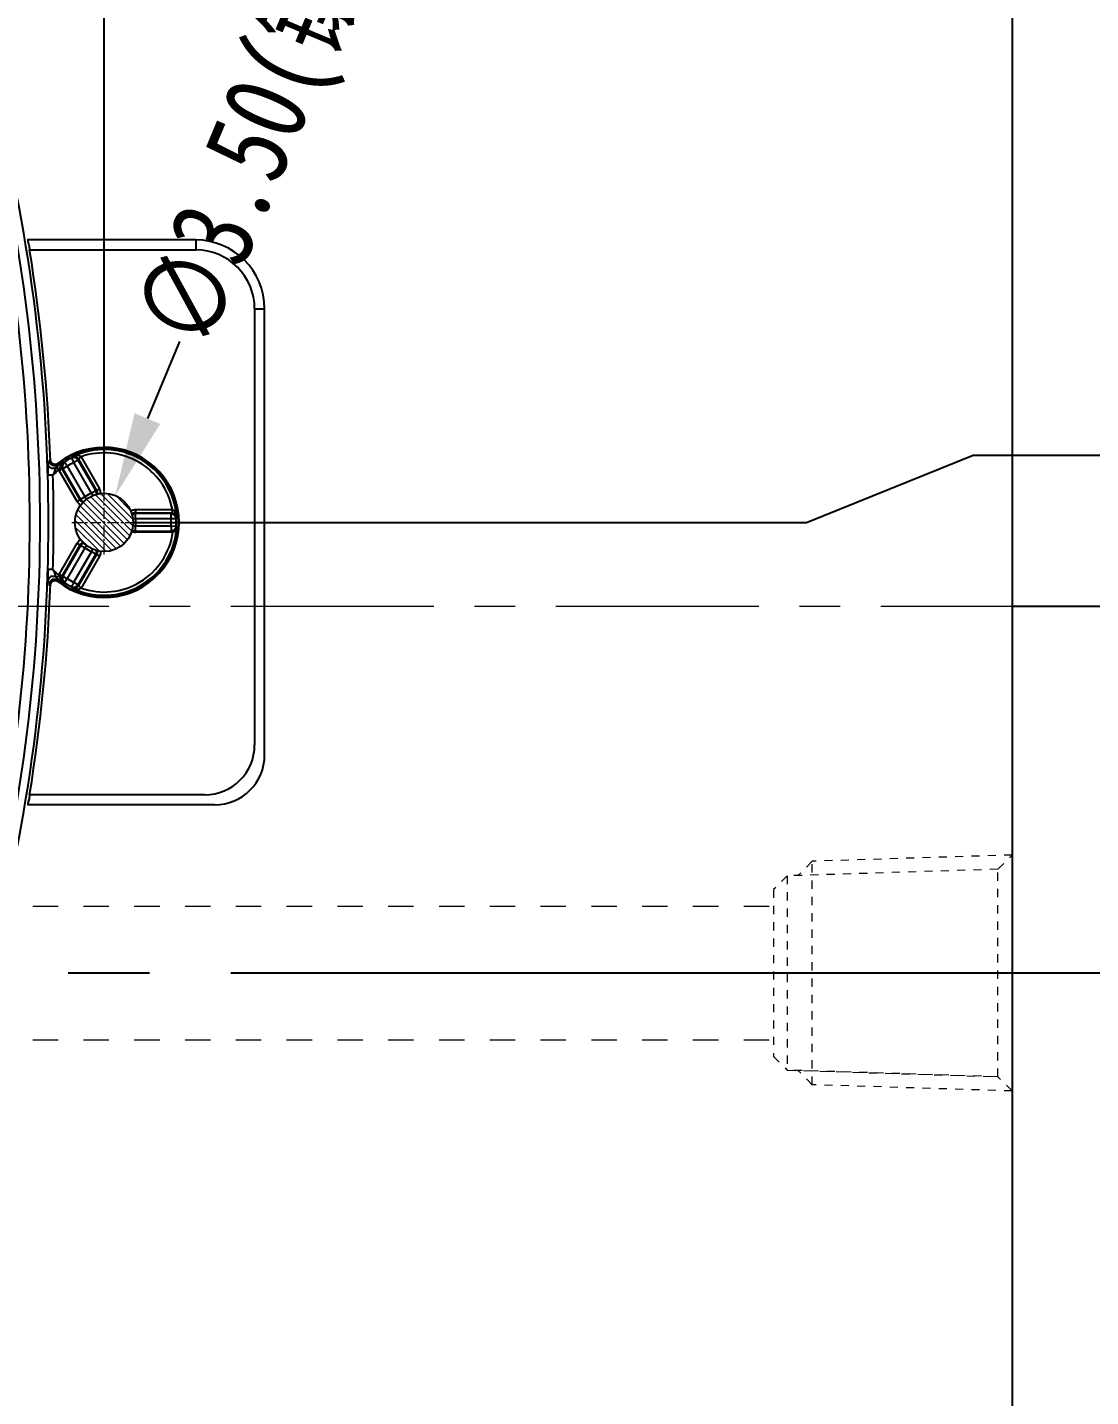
# Model space of a CAD drawing. Header units: millimetres. Extents: x 3054 to 4939, y -1170 to 130.
# Drawn here: x 4593.7 to 4657.5, y -252.5 to -170.3 of the extents above; entities that cross this region are included whole.
import ezdxf

# ---------------------------------------------------------------- set-up
doc = ezdxf.new("R2010")
doc.units = ezdxf.units.MM
doc.header["$LTSCALE"] = 16.335
doc.header["$PDMODE"] = 3
doc.header["$PDSIZE"] = 0.3125
doc.linetypes.add('CENTER', pattern=[0.6, 0.375, -0.075, 0.075, -0.075])
doc.linetypes.add('HIDDEN', pattern=[0.2, 0.1, -0.1])
doc.layers.get('0').update_dxf_attribs({"linetype": 'CONTINUOUS'})
doc.layers.get('Defpoints').update_dxf_attribs({"linetype": 'CONTINUOUS'})
doc.layers.add('21', color=7, linetype='CONTINUOUS')
for name, color, linetype, lineweight in [('center', 1, 'CENTER', 9), ('cool', 153, 'HIDDEN', 9), ('insert', 85, 'CONTINUOUS', 20)]:
    doc.layers.add(name, color=color, linetype=linetype, lineweight=lineweight)
doc.styles.get("Standard").update_dxf_attribs({"font": 'txt', "width": 0.8})
doc.dimstyles.get("Standard").update_dxf_attribs({"dimtxt": 0.15625, "dimasz": 0.1875, "dimexe": 0.125, "dimexo": 0.0625, "dimtad": 0, "dimtih": 1, "dimtoh": 1, "dimdsep": 46, "dimtxsty": 'Standard', "dimcen": 0.09, "dimadec": 0, "dimazin": 0, "dimtp": 0.01, "dimtm": 0.01, "dimtfac": 1, "dimtofl": 0, "dimtmove": 0, "dimatfit": 3, "dimfxl": 0, "dimtolj": 1, "dimarcsym": 0})

# ---------------------------------------------------------------- blocks, each defined once
blk = doc.blocks.new('insert_cir_3.5')
at = {"layer": 'insert'}
h = blk.add_hatch(dxfattribs=at)
h.set_pattern_fill('_ANSI31', color=123, scale=0.0875, angle=90, style=0)
h.set_pattern_definition([(135, (-3527.1127, 221.18007), (-0.196443103, -0.196443103), [])])
h.paths.add_polyline_path([(-1.75, 0, 1), (1.75, 0, 1)])
at = {"layer": 'insert', "color": 1, "linetype": 'CENTER', "ltscale": 0.108846}
for p, q in [((0, -1.925), (0, 1.925)), ((-1.925, 0), (1.925, 0))]:
    blk.add_line(p, q, dxfattribs=at)
at = {"layer": 'insert'}
blk.add_circle((0, 0), 1.75, dxfattribs=at)
blk = doc.blocks.new('*D267')
at = {"color": 4, "lineweight": -2}
blk.add_line((4602.788, -189.203), (4600.863, -193.817), dxfattribs=at)
at = {"color": 4}
blk.add_solid([(4600.094, -193.496), (4601.632, -194.138), (4598.937, -198.432)], dxfattribs=at)
at = {"layer": 'Defpoints', "color": 0}
for p in [(4598.937, -198.432), (4597.589, -201.662)]:
    blk.add_point(p, dxfattribs=at)
at = {"color": 6, "insert": (4608.959, -174.417), "char_height": 5, "attachment_point": 5, "rotation": 67.34975}
blk.add_mtext('\\A1;∅3.50(镶针)', dxfattribs=at)
blk = doc.blocks.new('cool_jt_f12')
at = {"layer": 'cool', "ltscale": 0.3}
for p, q in [((0, 7.0785), (0.856, 6.2225)), ((0, 7.0785), (12, 6.7035)), ((12, 6.7035), (12.856, 5.8475)), ((12, 6.7035), (12, -6.7035)), ((0.856, 6.2225), (0.856, -6.2225)), ((13.5, 5.827375), (0.856, 6.2225)), ((0.856, 6.2225), (13.5, 5.827375)), ((14.327375, 5), (13.5, 5.827375)), ((13.5, -5.827375), (13.5, 5.827375)), ((14.327375, -5), (14.327375, 5)), ((13.5, -5.827375), (14.327375, -5)), ((0.856, -6.2225), (0, -7.0785)), ((0.856, -6.2225), (13.5, -5.827375)), ((12, -6.7035), (12.856, -5.8475)), ((0, -7.0785), (12, -6.7035))]:
    blk.add_line(p, q, dxfattribs=at)
blk = doc.blocks.new('*D330')
at = {"color": 4, "lineweight": -2}
blk.add_line((4629.211, -227.077), (4661.185, -227.077), dxfattribs=at)
at = {"layer": 'Defpoints', "color": 0}
for p in [(4492.764, -205.077), (4629.211, -227.077), (4661.185, -227.077)]:
    blk.add_point(p, dxfattribs=at)
at = {"color": 6, "insert": (4668.518, -227.077), "char_height": 5, "attachment_point": 5}
blk.add_mtext('\\A1;22.00', dxfattribs=at)
blk = doc.blocks.new('*D331')
at = {"color": 4, "lineweight": -2}
blk.add_line((4632.838, -262.077), (4661.185, -262.077), dxfattribs=at)
at = {"layer": 'Defpoints', "color": 0}
for p in [(4492.764, -205.077), (4632.838, -262.077), (4661.185, -262.077)]:
    blk.add_point(p, dxfattribs=at)
at = {"color": 6, "insert": (4668.518, -262.077), "char_height": 5, "attachment_point": 5}
blk.add_mtext('\\A1;57.00', dxfattribs=at)
blk = doc.blocks.new('*D332')
at = {"color": 4, "lineweight": -2}
for p, q in [((4553.348, -286.835), (4641.185, -286.835)), ((4641.185, -286.835), (4651.185, -286.865)), ((4651.185, -286.865), (4661.185, -286.865))]:
    blk.add_line(p, q, dxfattribs=at)
at = {"layer": 'Defpoints', "color": 0}
for p in [(4492.764, -205.077), (4553.348, -286.835), (4661.185, -286.865)]:
    blk.add_point(p, dxfattribs=at)
at = {"color": 6, "insert": (4668.518, -286.865), "char_height": 5, "attachment_point": 5}
blk.add_mtext('\\A1;81.76', dxfattribs=at)
blk = doc.blocks.new('*D333')
at = {"color": 4, "lineweight": -2}
blk.add_line((4588.159, -303.077), (4661.185, -303.077), dxfattribs=at)
at = {"layer": 'Defpoints', "color": 0}
for p in [(4492.764, -205.077), (4588.159, -303.077), (4661.185, -303.077)]:
    blk.add_point(p, dxfattribs=at)
at = {"color": 6, "insert": (4668.518, -303.077), "char_height": 5, "attachment_point": 5}
blk.add_mtext('\\A1;98.00', dxfattribs=at)
blk = doc.blocks.new('*D334')
at = {"color": 4, "lineweight": -2}
blk.add_line((4619.098, -323.077), (4661.185, -323.077), dxfattribs=at)
at = {"layer": 'Defpoints', "color": 0}
for p in [(4492.764, -205.077), (4619.098, -323.077), (4661.185, -323.077)]:
    blk.add_point(p, dxfattribs=at)
at = {"color": 6, "insert": (4669.185, -323.077), "char_height": 5, "attachment_point": 5}
blk.add_mtext('\\A1;118.00', dxfattribs=at)
blk = doc.blocks.new('*D336')
at = {"color": 4, "lineweight": -2}
blk.add_line((4621.264, -318.739), (4621.264, -368.573), dxfattribs=at)
at = {"layer": 'Defpoints', "color": 0}
for p in [(4492.764, -205.077), (4621.264, -318.739), (4621.264, -368.573)]:
    blk.add_point(p, dxfattribs=at)
at = {"color": 6, "insert": (4621.264, -377.573), "char_height": 5, "attachment_point": 5, "rotation": 90}
blk.add_mtext('\\A1;128.50', dxfattribs=at)
blk = doc.blocks.new('*D337')
at = {"color": 4, "lineweight": -2}
for p, q in [((4598.716, -49.248), (4598.716, -39.248)), ((4598.263, -59.248), (4598.716, -49.248)), ((4598.263, -198.122), (4598.263, -59.248))]:
    blk.add_line(p, q, dxfattribs=at)
at = {"layer": 'Defpoints', "color": 0}
for p in [(4598.716, -39.248), (4598.263, -198.122), (4492.764, -205.077)]:
    blk.add_point(p, dxfattribs=at)
at = {"color": 6, "insert": (4598.716, -30.581), "char_height": 5, "attachment_point": 5, "rotation": 90}
blk.add_mtext('\\A1;105.50', dxfattribs=at)
blk = doc.blocks.new('*D338')
at = {"color": 4, "lineweight": -2}
blk.add_line((4621.264, -84.428), (4621.264, -39.248), dxfattribs=at)
at = {"layer": 'Defpoints', "color": 0}
for p in [(4621.264, -39.248), (4621.264, -84.428), (4492.764, -205.077)]:
    blk.add_point(p, dxfattribs=at)
at = {"color": 6, "insert": (4621.264, -30.248), "char_height": 5, "attachment_point": 5, "rotation": 90}
blk.add_mtext('\\A1;128.50', dxfattribs=at)
blk = doc.blocks.new('*D325')
at = {"color": 4, "lineweight": -2}
blk.add_line((4624.779, -87.077), (4659.37, -87.077), dxfattribs=at)
at = {"layer": 'Defpoints', "color": 0}
for p in [(4624.779, -87.077), (4659.37, -87.077), (4492.764, -205.077)]:
    blk.add_point(p, dxfattribs=at)
at = {"color": 6, "insert": (4667.37, -87.077), "char_height": 5, "attachment_point": 5}
blk.add_mtext('\\A1;118.00', dxfattribs=at)
blk = doc.blocks.new('*D339')
at = {"color": 4, "lineweight": -2}
blk.add_line((4647.363, -145.076), (4659.37, -145.076), dxfattribs=at)
at = {"layer": 'Defpoints', "color": 0}
for p in [(4647.363, -145.076), (4659.37, -145.076), (4492.764, -205.077)]:
    blk.add_point(p, dxfattribs=at)
at = {"color": 6, "insert": (4666.37, -145.076), "char_height": 5, "attachment_point": 5}
blk.add_mtext('\\A1;60.00', dxfattribs=at)
blk = doc.blocks.new('*D360')
at = {"color": 4, "lineweight": -2}
for p, q in [((4640.417, -200.047), (4650.417, -196.009)), ((4650.417, -196.009), (4660.417, -196.009)), ((4600.07, -200.047), (4640.417, -200.047))]:
    blk.add_line(p, q, dxfattribs=at)
at = {"layer": 'Defpoints', "color": 0}
for p in [(4660.417, -196.009), (4600.07, -200.047), (4492.764, -205.077)]:
    blk.add_point(p, dxfattribs=at)
at = {"color": 6, "insert": (4666.084, -196.009), "char_height": 5, "attachment_point": 5}
blk.add_mtext('\\A1;5.03', dxfattribs=at)
blk = doc.blocks.new('*D361')
at = {"color": 4, "lineweight": -2}
blk.add_line((4652.764, -205.077), (4660.417, -205.077), dxfattribs=at)
at = {"layer": 'Defpoints', "color": 0}
for p in [(4492.764, -205.077), (4652.764, -205.077), (4660.417, -205.077)]:
    blk.add_point(p, dxfattribs=at)
at = {"color": 6, "insert": (4665.417, -205.077), "char_height": 5, "attachment_point": 5}
blk.add_mtext('\\A1;0.00', dxfattribs=at)

msp = doc.modelspace()

# ---------------------------------------------------------------- linework, layer by layer
at = {"color": 6, "linetype": 'Continuous'}
for p, q in [((4652.764, -75.077), (4652.764, -335.077)), ((4603.772, -183.101), (4593.657, -183.101)), ((4603.772, -183.101), (4603.772, -183.701)), ((4593.798, -183.701), (4603.772, -183.701)), ((4607.301, -187.23), (4607.901, -187.23)), ((4607.301, -187.23), (4607.301, -213.392)), ((4607.901, -213.992), (4607.901, -187.23)), ((4595.004, -196.295), (4594.989, -196.327)), ((4596.367, -196.105), (4596.314, -196.184)), ((4596.314, -196.184), (4596.45, -196.453)), ((4596.71, -196.303), (4596.45, -196.453)), ((4596.738, -196.256), (4596.71, -196.303)), ((4597.771, -198.141), (4596.71, -196.303)), ((4596.738, -196.257), (4597.816, -198.123)), ((4596.883, -196.109), (4597.989, -198.023)), ((4595.014, -196.436), (4595.009, -196.447)), ((4595.046, -196.368), (4595.034, -196.394)), ((4595.506, -196.485), (4595.477, -196.551)), ((4595.743, -196.831), (4595.57, -196.931)), ((4596.648, -198.798), (4595.57, -196.931)), ((4595.744, -196.831), (4595.704, -196.681)), ((4596.821, -198.697), (4595.743, -196.831)), ((4595.798, -196.829), (4595.744, -196.831)), ((4596.058, -196.679), (4595.798, -196.829)), ((4595.798, -196.829), (4596.859, -198.668)), ((4596.058, -196.679), (4595.893, -196.427)), ((4596.058, -196.679), (4597.119, -198.518)), ((4597.511, -198.292), (4596.45, -196.453)), ((4595.198, -197.214), (4594.897, -197.222)), ((4596.821, -198.697), (4596.648, -198.798)), ((4596.821, -198.697), (4596.859, -198.668)), ((4597.119, -198.518), (4596.859, -198.668)), ((4597.119, -198.518), (4597.215, -198.646)), ((4597.511, -198.292), (4597.771, -198.141)), ((4597.511, -198.292), (4597.566, -198.42)), ((4597.771, -198.141), (4597.816, -198.123)), ((4597.816, -198.123), (4597.989, -198.023)), ((4600.149, -199.272), (4600.154, -199.472)), ((4600.153, -199.272), (4602.362, -199.276)), ((4600.153, -199.472), (4602.308, -199.472)), ((4600.153, -199.472), (4600.159, -199.52)), ((4602.283, -199.52), (4600.159, -199.52)), ((4600.159, -199.821), (4600.159, -199.52)), ((4602.282, -199.52), (4602.308, -199.472)), ((4602.283, -199.821), (4602.283, -199.52)), ((4600.001, -199.839), (4600.159, -199.821)), ((4600.159, -200.273), (4600.001, -200.254)), ((4600.159, -199.821), (4602.283, -199.821)), ((4602.283, -200.273), (4600.159, -200.273)), ((4602.283, -199.821), (4602.583, -199.804)), ((4602.583, -200.29), (4602.283, -200.273)), ((4602.283, -200.273), (4602.283, -200.573)), ((4602.583, -199.804), (4602.625, -199.718)), ((4602.625, -200.375), (4602.583, -200.29)), ((4602.317, -200.637), (4600.151, -200.637)), ((4600.159, -200.573), (4602.283, -200.573)), ((4602.317, -200.637), (4602.283, -200.573)), ((4595.57, -203.163), (4596.648, -201.296)), ((4595.743, -203.263), (4596.821, -201.396)), ((4596.859, -201.426), (4595.798, -203.264)), ((4597.119, -201.576), (4596.058, -203.415)), ((4596.45, -203.641), (4597.511, -201.802)), ((4596.648, -201.296), (4596.821, -201.396)), ((4596.71, -203.791), (4597.771, -201.952)), ((4597.816, -201.971), (4596.738, -203.837)), ((4596.859, -201.426), (4596.821, -201.396)), ((4597.119, -201.576), (4597.215, -201.448)), ((4597.511, -201.802), (4597.574, -201.655)), ((4597.771, -201.952), (4597.511, -201.802)), ((4597.816, -201.971), (4597.772, -201.952)), ((4597.989, -202.071), (4597.816, -201.971)), ((4595.198, -202.88), (4594.897, -202.871)), ((4597.989, -202.071), (4596.881, -203.982)), ((4595.473, -203.532), (4595.506, -203.608)), ((4595.477, -203.542), (4595.491, -203.573)), ((4595.743, -203.263), (4595.57, -203.163)), ((4595.704, -203.413), (4595.744, -203.263)), ((4595.744, -203.263), (4595.798, -203.264)), ((4595.798, -203.264), (4596.058, -203.415)), ((4595.893, -203.666), (4596.058, -203.415)), ((4596.45, -203.641), (4596.314, -203.91)), ((4596.45, -203.641), (4596.71, -203.791)), ((4595.024, -203.726), (4595.046, -203.725)), ((4596.314, -203.909), (4596.367, -203.989)), ((4596.71, -203.791), (4596.738, -203.837)), ((4604.301, -216.392), (4593.798, -216.392)), ((4604.901, -216.992), (4593.668, -216.992))]:
    msp.add_line(p, q, dxfattribs=at)
at = {"color": 7, "linetype": 'Continuous'}
msp.add_line((4595.006, -203.811), (4595.003, -203.823), dxfattribs=at)
at = {"color": 6, "linetype": 'Continuous'}
for points in [[(4596.349, -196.114), (4596.421, -196.091), (4596.477, -196.086)], [(4596.477, -196.086), (4596.556, -196.104), (4596.652, -196.161), (4596.734, -196.251)], [(4594.91, -196.452), (4594.89, -196.631), (4594.89, -196.899), (4594.897, -197.222)], [(4595.847, -196.424), (4595.746, -196.482), (4595.597, -196.58), (4595.408, -196.733)], [(4595.704, -196.681), (4595.744, -196.531), (4595.852, -196.422)], [(4602.314, -199.473), (4602.442, -199.503), (4602.544, -199.565), (4602.595, -199.627), (4602.625, -199.731)], [(4594.897, -202.871), (4594.89, -203.195), (4594.89, -203.462), (4594.909, -203.641)], [(4595.418, -203.369), (4595.609, -203.522), (4595.754, -203.616), (4595.845, -203.668)], [(4595.851, -203.671), (4595.744, -203.562), (4595.704, -203.413)], [(4596.479, -204.008), (4596.425, -204.004), (4596.356, -203.982)], [(4596.735, -203.841), (4596.654, -203.931), (4596.556, -203.989), (4596.479, -204.008)]]:
    msp.add_lwpolyline(points, dxfattribs=at)
msp.add_circle((4598.263, -200.047), 1.75, dxfattribs=at)
for centre, radius, start, end in [((4492.738, -200.047), 102.191, 345.76839, 14.23161), ((4492.738, -200.047), 101.074, 345.67967, 14.32033), ((4492.738, -200.047), 101.691, 345.76839, 14.23161), ((4603.772, -187.23), 4.129, 0, 90), ((4492.738, -200.047), 102.373, 2.0592, 9.18738), ((4603.772, -187.23), 3.529, 0, 90), ((4598.263, -200.047), 4.504, 232.24919, 127.74854), ((4598.263, -200.047), 4.327, 116.77854, 123.22146), ((4596.448, -196.453), 0.301, 30.29401, 116.51913), ((4598.263, -200.047), 4.374, 4.30568, 115.69432), ((4598.263, -200.047), 4.174, 10.64078, 109.31577), ((4604.736, -200.531), 10.618, 156.63694, 157.8639), ((4598.263, -200.047), 4.174, 130.69557, 137.25509), ((4605.251, -200.732), 10.629, 156.83512, 157.9417), ((4596.002, -196.681), 0.299, 180.02956, 210.15134), ((4596.06, -196.679), 0.302, 123.5401, 209.7302), ((4598.263, -200.047), 4.026, 116.77855, 123.22145), ((4492.738, -200.047), 102.499, 358.41626, 1.58374), ((4597.119, -198.518), 0.301, 216.80347, 252.74368), ((4598.263, -200.047), 1.909, 113.19595, 126.80405), ((4597.511, -198.292), 0.301, 347.25718, 23.19596), ((4600.153, -199.772), 0.3, 90.01957, 134.31241), ((4600.16, -199.823), 0.302, 90.04509, 132.50993), ((4602.281, -199.823), 0.302, 3.58048, 89.79541), ((4598.263, -200.047), 4.374, 244.30568, 355.69432), ((4598.263, -200.047), 1.909, 353.1959, 6.80411), ((4598.263, -200.047), 4.026, 356.77855, 3.22145), ((4598.263, -200.047), 4.327, 356.77854, 3.22146), ((4598.263, -200.047), 4.174, 250.64094, 352.01839), ((4600.151, -200.337), 0.301, 225.30724, 269.99437), ((4598.263, -200.047), 1.973, 342.58433, 344.51741), ((4602.316, -200.335), 0.302, 270.09236, 285.40122), ((4598.263, -200.047), 1.909, 233.19591, 246.80411), ((4598.263, -200.047), 4.174, 222.74491, 229.30447), ((4604.786, -199.542), 10.673, 202.14203, 203.36268), ((4605.25, -199.362), 10.628, 202.05655, 203.16178), ((4596.002, -203.413), 0.299, 149.82082, 179.99064), ((4596.06, -203.415), 0.302, 150.27069, 236.46223), ((4598.263, -200.047), 4.327, 236.77854, 243.22146), ((4598.263, -200.047), 4.026, 236.77855, 243.22145), ((4492.738, -200.047), 102.373, 350.81262, 357.9408), ((4596.448, -203.64), 0.301, 243.4912, 329.70591), ((4604.301, -213.392), 3, 270, 0), ((4604.901, -213.992), 3, 270, 0)]:
    msp.add_arc(centre, radius, start, end, dxfattribs=at)
at = {"color": 7, "linetype": 'Continuous'}
for centre, radius, start, end in [((4492.738, -200.047), 102.334, 2.01904, 2.09228), ((4598.263, -200.047), 4.465, 231.32004, 128.68072), ((4598.263, -200.047), 4.486, 231.81959, 128.17985)]:
    msp.add_arc(centre, radius, start, end, dxfattribs=at)
at = {"color": 6, "linetype": 'Continuous'}
for points, knots in [([(4593.668, -183.101), (4593.696, -183.101), (4593.693, -183.257), (4593.761, -183.41), (4593.782, -183.601), (4593.798, -183.701)], [0, 0, 0, 0, 0.137754, 0.502126, 1, 1, 1, 1]), ([(4596.488, -196.09), (4596.474, -196.088), (4596.446, -196.087), (4596.404, -196.093), (4596.379, -196.1), (4596.367, -196.105)], [0, 0, 0, 0, 0.355002, 0.685145, 1, 1, 1, 1]), ([(4596.886, -196.107), (4596.855, -196.08), (4596.774, -196.046), (4596.643, -196.033), (4596.507, -196.051), (4596.419, -196.082), (4596.377, -196.1)], [0, 0, 0, 0, 0.232913, 0.477913, 0.7382, 1, 1, 1, 1]), ([(4596.738, -196.256), (4596.728, -196.239), (4596.704, -196.205), (4596.659, -196.161), (4596.606, -196.125), (4596.548, -196.101), (4596.508, -196.092), (4596.488, -196.09)], [0, 0, 0, 0, 0.194481, 0.399118, 0.605958, 0.807217, 1, 1, 1, 1]), ([(4596.738, -196.257), (4596.736, -196.233), (4596.784, -196.2), (4596.829, -196.154), (4596.866, -196.124), (4596.883, -196.109)], [0, 0, 0, 0, 0.340493, 0.661971, 1, 1, 1, 1]), ([(4594.9, -196.524), (4594.886, -196.542), (4594.897, -196.598), (4594.889, -196.68), (4594.891, -196.787), (4594.89, -196.916), (4594.893, -197.064), (4594.896, -197.169), (4594.897, -197.222)], [0, 0, 0, 0, 0.099731, 0.211617, 0.364531, 0.553167, 0.769351, 1, 1, 1, 1]), ([(4595.402, -196.738), (4595.39, -196.749), (4595.354, -196.775), (4595.3, -196.799), (4595.247, -196.811), (4595.209, -196.814), (4595.171, -196.812), (4595.117, -196.803), (4595.047, -196.775), (4594.971, -196.714), (4594.917, -196.626), (4594.902, -196.558), (4594.9, -196.524)], [0, 0, 0, 0, 0.069046, 0.197986, 0.256411, 0.310571, 0.364768, 0.423313, 0.55277, 0.696472, 0.848288, 1, 1, 1, 1]), ([(4595.046, -196.368), (4595.07, -196.424), (4595.154, -196.52), (4595.338, -196.567), (4595.458, -196.523), (4595.506, -196.485)], [0, 0, 0, 0, 0.33762, 0.661143, 1, 1, 1, 1]), ([(4595.402, -196.738), (4595.39, -196.751), (4595.373, -196.798), (4595.337, -196.871), (4595.296, -196.971), (4595.249, -197.087), (4595.216, -197.17), (4595.198, -197.214)], [0, 0, 0, 0, 0.102598, 0.276987, 0.479215, 0.725821, 1, 1, 1, 1]), ([(4595.402, -196.738), (4595.46, -196.687), (4595.569, -196.599), (4595.717, -196.499), (4595.803, -196.448), (4595.837, -196.431)], [0, 0, 0, 0, 0.436903, 0.785008, 1, 1, 1, 1]), ([(4595.541, -196.883), (4595.523, -196.861), (4595.486, -196.816), (4595.442, -196.778), (4595.413, -196.735), (4595.402, -196.738)], [0, 0, 0, 0, 0.421124, 0.82235, 1, 1, 1, 1]), ([(4595.549, -196.891), (4595.562, -196.869), (4595.588, -196.823), (4595.627, -196.749), (4595.664, -196.667), (4595.699, -196.577), (4595.755, -196.491), (4595.809, -196.449), (4595.838, -196.431)], [0, 0, 0, 0, 0.141722, 0.290652, 0.452204, 0.632271, 0.816935, 1, 1, 1, 1]), ([(4595.838, -196.431), (4595.811, -196.449), (4595.761, -196.495), (4595.714, -196.583), (4595.703, -196.648), (4595.703, -196.681)], [0, 0, 0, 0, 0.337001, 0.670003, 1, 1, 1, 1]), ([(4597, -198.835), (4596.975, -198.829), (4596.928, -198.808), (4596.866, -198.761), (4596.834, -198.72), (4596.821, -198.697)], [0, 0, 0, 0, 0.333682, 0.666217, 1, 1, 1, 1]), ([(4596.859, -198.668), (4596.87, -198.688), (4596.891, -198.718), (4596.931, -198.753), (4596.964, -198.776), (4596.998, -198.794), (4597.019, -198.802), (4597.03, -198.805)], [0, 0, 0, 0, 0.308571, 0.484328, 0.702437, 0.845049, 1, 1, 1, 1]), ([(4597.805, -198.358), (4597.809, -198.34), (4597.813, -198.306), (4597.81, -198.258), (4597.803, -198.202), (4597.785, -198.164), (4597.771, -198.141)], [0, 0, 0, 0, 0.246968, 0.460763, 0.641462, 1, 1, 1, 1]), ([(4597.816, -198.123), (4597.825, -198.138), (4597.839, -198.17), (4597.852, -198.221), (4597.855, -198.256), (4597.855, -198.274)], [0, 0, 0, 0, 0.335831, 0.669205, 1, 1, 1, 1]), ([(4597.855, -198.274), (4597.855, -198.282), (4597.854, -198.298), (4597.851, -198.323), (4597.848, -198.339), (4597.846, -198.347)], [0, 0, 0, 0, 0.329345, 0.65938, 1, 1, 1, 1]), ([(4598.055, -198.309), (4598.057, -198.276), (4598.056, -198.21), (4598.033, -198.112), (4598.006, -198.052), (4597.989, -198.023)], [0, 0, 0, 0, 0.334776, 0.663673, 1, 1, 1, 1]), ([(4596.648, -198.798), (4596.664, -198.826), (4596.704, -198.881), (4596.777, -198.949), (4596.833, -198.983), (4596.863, -198.998)], [0, 0, 0, 0, 0.336155, 0.671799, 1, 1, 1, 1]), ([(4599.872, -199.358), (4599.9, -199.34), (4599.959, -199.308), (4600.054, -199.279), (4600.12, -199.272), (4600.153, -199.272)], [0, 0, 0, 0, 0.336191, 0.669548, 1, 1, 1, 1]), ([(4602.362, -199.276), (4602.356, -199.307), (4602.346, -199.364), (4602.33, -199.426), (4602.319, -199.467), (4602.308, -199.472)], [0, 0, 0, 0, 0.454142, 0.826886, 1, 1, 1, 1]), ([(4602.308, -199.472), (4602.329, -199.473), (4602.371, -199.477), (4602.432, -199.495), (4602.489, -199.523), (4602.539, -199.561), (4602.579, -199.605), (4602.61, -199.658), (4602.622, -199.697), (4602.625, -199.718)], [0, 0, 0, 0, 0.14278, 0.29095, 0.439182, 0.581376, 0.7176, 0.853179, 1, 1, 1, 1]), ([(4602.625, -199.718), (4602.622, -199.685), (4602.612, -199.623), (4602.584, -199.538), (4602.548, -199.464), (4602.508, -199.4), (4602.465, -199.345), (4602.417, -199.303), (4602.383, -199.284), (4602.366, -199.278)], [0, 0, 0, 0, 0.186033, 0.352995, 0.505929, 0.647622, 0.778299, 0.897835, 1, 1, 1, 1]), ([(4600.159, -200.573), (4600.149, -200.572), (4600.177, -200.528), (4600.155, -200.496), (4600.161, -200.448), (4600.158, -200.4), (4600.16, -200.34), (4600.159, -200.297), (4600.159, -200.273)], [0, 0, 0, 0, 0.107916, 0.27863, 0.405983, 0.567677, 0.765639, 1, 1, 1, 1]), ([(4602.583, -200.29), (4602.58, -200.339), (4602.548, -200.439), (4602.435, -200.546), (4602.333, -200.573), (4602.283, -200.573)], [0, 0, 0, 0, 0.328646, 0.663592, 1, 1, 1, 1]), ([(4602.625, -200.375), (4602.62, -200.417), (4602.591, -200.495), (4602.506, -200.582), (4602.434, -200.616), (4602.397, -200.626)], [0, 0, 0, 0, 0.349436, 0.671046, 1, 1, 1, 1]), ([(4596.863, -201.096), (4596.833, -201.11), (4596.776, -201.145), (4596.703, -201.213), (4596.664, -201.267), (4596.648, -201.296)], [0, 0, 0, 0, 0.334236, 0.663129, 1, 1, 1, 1]), ([(4599.955, -200.494), (4599.97, -200.507), (4600.029, -200.551), (4600.105, -200.573), (4600.159, -200.573)], [0, 0, 0, 0, 0.265206, 1, 1, 1, 1]), ([(4597.03, -201.289), (4597.014, -201.293), (4596.985, -201.305), (4596.945, -201.331), (4596.9, -201.368), (4596.873, -201.403), (4596.859, -201.426)], [0, 0, 0, 0, 0.220845, 0.418985, 0.642457, 1, 1, 1, 1]), ([(4596.859, -201.426), (4596.866, -201.417), (4596.89, -201.463), (4596.928, -201.46), (4596.967, -201.49), (4597.01, -201.511), (4597.061, -201.543), (4597.099, -201.564), (4597.119, -201.576)], [0, 0, 0, 0, 0.107914, 0.278628, 0.405981, 0.567675, 0.765638, 1, 1, 1, 1]), ([(4597.772, -201.952), (4597.78, -201.936), (4597.793, -201.907), (4597.806, -201.863), (4597.812, -201.822), (4597.812, -201.779), (4597.808, -201.75), (4597.805, -201.736)], [0, 0, 0, 0, 0.245776, 0.428498, 0.609586, 0.795912, 1, 1, 1, 1]), ([(4597.855, -201.82), (4597.855, -201.837), (4597.852, -201.872), (4597.839, -201.923), (4597.825, -201.955), (4597.816, -201.971)], [0, 0, 0, 0, 0.331722, 0.665098, 1, 1, 1, 1]), ([(4597.846, -201.746), (4597.848, -201.754), (4597.851, -201.771), (4597.854, -201.795), (4597.855, -201.812), (4597.855, -201.82)], [0, 0, 0, 0, 0.339783, 0.669912, 1, 1, 1, 1]), ([(4598.055, -201.784), (4598.057, -201.818), (4598.055, -201.885), (4598.033, -201.982), (4598.006, -202.042), (4597.989, -202.071)], [0, 0, 0, 0, 0.336384, 0.669743, 1, 1, 1, 1]), ([(4594.897, -202.871), (4594.895, -202.931), (4594.893, -203.045), (4594.89, -203.208), (4594.89, -203.346), (4594.891, -203.452), (4594.895, -203.523), (4594.897, -203.559), (4594.9, -203.57)], [0, 0, 0, 0, 0.254447, 0.492876, 0.695502, 0.848967, 0.949059, 1, 1, 1, 1]), ([(4595.198, -202.88), (4595.219, -202.933), (4595.256, -203.027), (4595.305, -203.148), (4595.341, -203.238), (4595.371, -203.306), (4595.392, -203.346), (4595.408, -203.361)], [0, 0, 0, 0, 0.328459, 0.573275, 0.748695, 0.877343, 1, 1, 1, 1]), ([(4595.402, -203.356), (4595.359, -203.318), (4595.255, -203.269), (4595.081, -203.289), (4594.942, -203.398), (4594.903, -203.514), (4594.9, -203.57)], [0, 0, 0, 0, 0.252342, 0.484005, 0.748952, 1, 1, 1, 1]), ([(4595.506, -203.608), (4595.458, -203.571), (4595.338, -203.526), (4595.154, -203.573), (4595.07, -203.67), (4595.046, -203.725)], [0, 0, 0, 0, 0.338775, 0.662526, 1, 1, 1, 1]), ([(4595.837, -203.663), (4595.821, -203.654), (4595.782, -203.632), (4595.72, -203.595), (4595.649, -203.549), (4595.572, -203.494), (4595.488, -203.429), (4595.431, -203.381), (4595.402, -203.356)], [0, 0, 0, 0, 0.10712, 0.250445, 0.407369, 0.5812, 0.77979, 1, 1, 1, 1]), ([(4595.544, -203.213), (4595.524, -203.237), (4595.487, -203.282), (4595.446, -203.323), (4595.418, -203.364), (4595.408, -203.361)], [0, 0, 0, 0, 0.45621, 0.832875, 1, 1, 1, 1]), ([(4595.838, -203.663), (4595.812, -203.646), (4595.759, -203.606), (4595.702, -203.523), (4595.667, -203.43), (4595.628, -203.347), (4595.588, -203.274), (4595.562, -203.228), (4595.551, -203.206)], [0, 0, 0, 0, 0.16842, 0.358338, 0.545584, 0.710847, 0.864033, 1, 1, 1, 1]), ([(4595.703, -203.413), (4595.703, -203.445), (4595.714, -203.511), (4595.761, -203.599), (4595.811, -203.645), (4595.838, -203.663)], [0, 0, 0, 0, 0.330666, 0.663294, 1, 1, 1, 1]), ([(4594.989, -203.774), (4594.992, -203.782), (4594.996, -203.799), (4594.999, -203.816), (4595.003, -203.823)], [0, 0, 0, 0, 0.499983, 1, 1, 1, 1]), ([(4595.032, -203.733), (4595.03, -203.748), (4595.024, -203.772), (4595.018, -203.808), (4595.006, -203.811)], [0, 0, 0, 0, 0.54595, 1, 1, 1, 1]), ([(4596.367, -203.989), (4596.397, -204.002), (4596.456, -204.025), (4596.544, -204.043), (4596.626, -204.049), (4596.701, -204.047), (4596.77, -204.036), (4596.83, -204.016), (4596.864, -203.995), (4596.878, -203.984)], [0, 0, 0, 0, 0.186032, 0.352993, 0.505925, 0.647617, 0.77829, 0.897822, 1, 1, 1, 1]), ([(4596.488, -204.003), (4596.475, -204.005), (4596.448, -204.006), (4596.407, -204.001), (4596.38, -203.994), (4596.367, -203.989)], [0, 0, 0, 0, 0.326782, 0.656559, 1, 1, 1, 1]), ([(4596.738, -203.837), (4596.728, -203.855), (4596.703, -203.889), (4596.657, -203.933), (4596.604, -203.968), (4596.547, -203.993), (4596.507, -204.001), (4596.488, -204.003)], [0, 0, 0, 0, 0.199002, 0.405895, 0.612892, 0.810995, 1, 1, 1, 1]), ([(4596.881, -203.982), (4596.858, -203.962), (4596.813, -203.924), (4596.768, -203.88), (4596.737, -203.849), (4596.738, -203.837)], [0, 0, 0, 0, 0.454137, 0.826882, 1, 1, 1, 1]), ([(4593.798, -216.392), (4593.782, -216.493), (4593.761, -216.684), (4593.693, -216.836), (4593.696, -216.992), (4593.668, -216.992)], [0, 0, 0, 0, 0.497289, 0.861961, 1, 1, 1, 1])]:
    msp.add_open_spline(points, degree=3, knots=knots, dxfattribs=at)
at = {"color": 7, "linetype": 'Continuous'}
for points, knots in [([(4595.491, -196.521), (4595.447, -196.555), (4595.34, -196.599), (4595.17, -196.571), (4595.04, -196.459), (4595.006, -196.349), (4595.004, -196.295)], [0, 0, 0, 0, 0.252329, 0.502375, 0.751119, 1, 1, 1, 1]), ([(4595.009, -196.447), (4595.033, -196.503), (4595.118, -196.601), (4595.305, -196.646), (4595.426, -196.599), (4595.473, -196.561)], [0, 0, 0, 0, 0.3352, 0.666136, 1, 1, 1, 1]), ([(4595.025, -196.438), (4595.054, -196.472), (4595.121, -196.53), (4595.24, -196.59), (4595.368, -196.583), (4595.447, -196.559), (4595.482, -196.541)], [0, 0, 0, 0, 0.263984, 0.516435, 0.769218, 1, 1, 1, 1]), ([(4595.482, -196.541), (4595.43, -196.583), (4595.313, -196.651), (4595.114, -196.604), (4595.045, -196.495), (4595.025, -196.438)], [0, 0, 0, 0, 0.360801, 0.676758, 1, 1, 1, 1]), ([(4595.473, -203.532), (4595.423, -203.492), (4595.295, -203.444), (4595.1, -203.503), (4594.984, -203.659), (4594.98, -203.783), (4594.992, -203.836)], [0, 0, 0, 0, 0.260617, 0.519055, 0.777844, 1, 1, 1, 1]), ([(4594.985, -203.843), (4594.981, -203.772), (4594.989, -203.634), (4595.128, -203.49), (4595.318, -203.443), (4595.432, -203.511), (4595.482, -203.552)], [0, 0, 0, 0, 0.282158, 0.513282, 0.744493, 1, 1, 1, 1]), ([(4595.482, -203.552), (4595.438, -203.528), (4595.335, -203.499), (4595.171, -203.521), (4595.028, -203.646), (4594.997, -203.773), (4594.985, -203.843)], [0, 0, 0, 0, 0.217834, 0.453947, 0.690076, 1, 1, 1, 1]), ([(4595.004, -203.798), (4595.006, -203.744), (4595.04, -203.635), (4595.17, -203.522), (4595.34, -203.494), (4595.447, -203.539), (4595.491, -203.573)], [0, 0, 0, 0, 0.248634, 0.497579, 0.747705, 1, 1, 1, 1])]:
    msp.add_open_spline(points, degree=3, knots=knots, dxfattribs=at)
at = {"color": 6, "linetype": 'Continuous'}
for points in [[(4595.034, -196.398), (4595.031, -196.409), (4595.018, -196.417), (4595.014, -196.428)], [(4595.838, -196.431), (4595.85, -196.429), (4595.862, -196.43), (4595.874, -196.429)], [(4597, -201.257), (4596.927, -201.278), (4596.859, -201.331), (4596.821, -201.396)], [(4595.893, -203.666), (4595.881, -203.665), (4595.869, -203.666), (4595.856, -203.664)]]:
    msp.add_open_spline(points, degree=3, dxfattribs=at)
at = {"layer": '21', "color": 1, "linetype": 'CENTER', "ltscale": 3.980655}
msp.add_line((4332.764, -227.077), (4652.764, -227.077), dxfattribs=at)
at = {"layer": 'center', "color": 1, "linetype": 'CENTER', "ltscale": 1.990328}
msp.add_line((4332.764, -205.077), (4652.764, -205.077), dxfattribs=at)
at = {"layer": 'cool', "ltscale": 0.932966}
for p, q in [((4347.094, -223.077), (4638.434, -223.077)), ((4347.094, -231.077), (4638.434, -231.077))]:
    msp.add_line(p, q, dxfattribs=at)

# ---------------------------------------------------------------- block references
at = {"layer": 'cool', "ltscale": 0.932966, "rotation": 180}
msp.add_blockref('cool_jt_f12', (4652.764, -227.077), dxfattribs=at)
at = {"layer": 'insert'}
msp.add_blockref('insert_cir_3.5', (4598.263, -200.047), dxfattribs=at)

# ---------------------------------------------------------------- dimensions: what is measured, and where the dimension line sits
for feature_location, offset, dtype, origin, picture, middle in [((4621.264, -84.428), (0, 45.181), 1, (4492.764, -205.077), '*D338', (4621.264, -30.248)), ((4598.263, -198.122), (0.452, 158.874), 1, (4492.764, -205.077), '*D337', (4598.716, -30.581)), ((4624.779, -87.077), (34.59, 0), 0, (4492.764, -205.077), '*D325', (4667.37, -87.077)), ((4647.363, -145.076), (12.007, 0), 0, (4492.764, -205.077), '*D339', (4666.37, -145.076)), ((4600.07, -200.047), (60.348, 4.038), 0, (4492.764, -205.077), '*D360', (4666.084, -196.009)), ((4652.764246672, -205.077175397), (7.653216964, 0), 0, (4492.764246662, -205.077175397), '*D361', (4665.417463636, -205.077175397)), ((4629.211, -227.077), (31.974, 0), 0, (4492.764, -205.077), '*D330', (4668.518, -227.077)), ((4632.838, -262.077), (28.346, 0), 0, (4492.764, -205.077), '*D331', (4668.518, -262.077)), ((4553.348, -286.835), (107.837, -0.03), 0, (4492.764, -205.077), '*D332', (4668.518, -286.865)), ((4588.159, -303.077), (73.026, 0), 0, (4492.764, -205.077), '*D333', (4668.518, -303.077)), ((4619.098, -323.077), (42.087, 0), 0, (4492.764, -205.077), '*D334', (4669.185, -323.077)), ((4621.264, -318.739), (0, -49.834), 1, (4492.764, -205.077), '*D336', (4621.264, -377.573))]:
    dim = msp.add_ordinate_dim(feature_location=feature_location, offset=offset, dtype=dtype, origin=origin, dimstyle='Standard', override={"dimtxt": 5, "dimasz": 5, "dimexe": 0, "dimexo": 0, "dimgap": 0, "dimtih": 0, "dimtoh": 0, "dimzin": 0, "dimcen": 0, "dimclrd": 4, "dimclre": 4, "dimclrt": 6, "dimadec": 2, "dimtp": 0, "dimtm": 0, "dimtzin": 0})
    dim.commit()
    dim.dimension.update_dxf_attribs({"geometry": picture, "text_midpoint": middle})
dim = msp.add_diameter_dim_2p(p1=(4597.589, -201.662), p2=(4598.937, -198.432), text='<>(镶针)', dimstyle='Standard', override={"dimtxt": 5, "dimasz": 5, "dimexe": 0, "dimexo": 0, "dimgap": 0, "dimtih": 0, "dimtoh": 0, "dimzin": 0, "dimcen": 0, "dimclrd": 4, "dimclre": 4, "dimclrt": 6, "dimadec": 2, "dimtp": 0, "dimtm": 0, "dimtzin": 0})
dim.commit()
dim.dimension.update_dxf_attribs({"geometry": '*D267', "text_midpoint": (4608.959, -174.417)})

doc.saveas('drawing.dxf')
